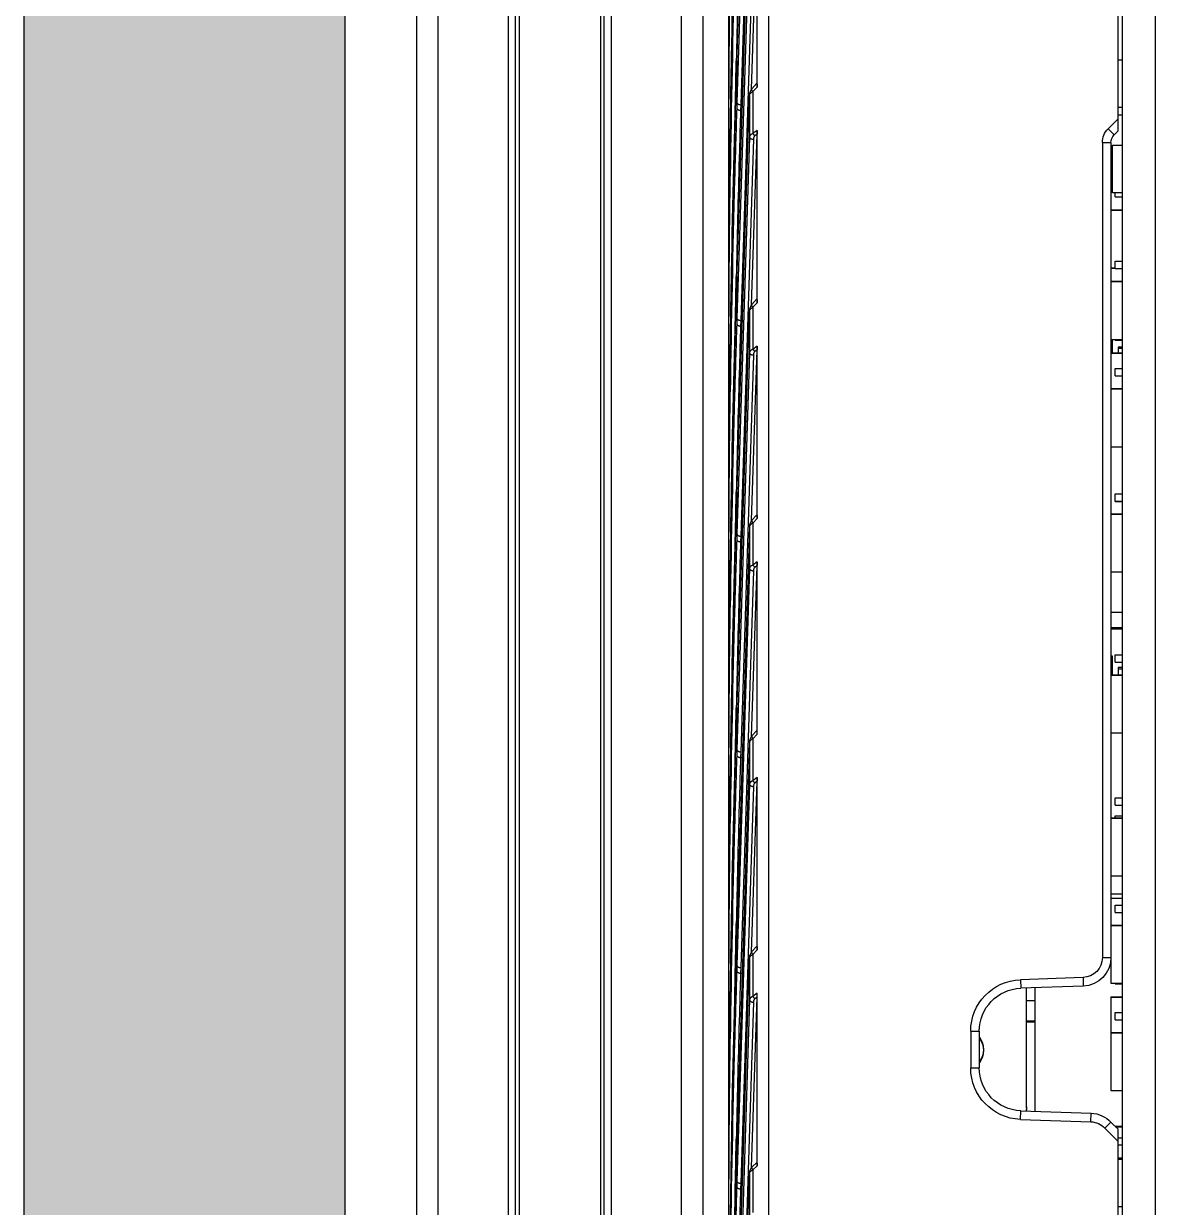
# Model space of a CAD drawing. Header units: millimetres. Extents: x 3299 to 14264, y 1863 to 5555.
# Drawn here: x 13160 to 13239, y 3541.7 to 3624.4 of the extents above; entities that cross this region are included whole.
import ezdxf

# ---------------------------------------------------------------- set-up
doc = ezdxf.new("R2010")
doc.units = ezdxf.units.MM
doc.layers.add('DIM', color=4, linetype='Continuous')

# ---------------------------------------------------------------- blocks, each defined once
blk = doc.blocks.new('tyfjg')
at = {"color": 30, "linetype": 'Continuous', "true_color": 0xf26722}
for p, q in [((6005.128, 3408.494), (7001.628, 3408.494)), ((6005.128, 3406.994), (7001.628, 3406.994)), ((6005.128, 3402.094), (7001.628, 3402.094)), ((6005.128, 3401.594), (7001.628, 3401.594)), ((7001.628, 3401.334), (6005.128, 3401.334)), ((7001.628, 3395.655), (6005.128, 3395.655)), ((6005.128, 3395.394), (7001.628, 3395.394)), ((6005.128, 3394.894), (7001.628, 3394.894)), ((6005.128, 3389.994), (7001.628, 3389.994)), ((6005.128, 3388.494), (7001.628, 3388.494))]:
    blk.add_line(p, q, dxfattribs=at)
blk = doc.blocks.new('5555')
at = {"color": 7, "linetype": 'Continuous'}
for p, q in [((2254.952, 3834.509), (2254.952, 3497.009)), ((2257.252, 3497.009), (2257.252, 3834.509)), ((2284.752, 3501.965), (2284.752, 3829.553)), ((2281.952, 3532.465), (2281.952, 3799.053)), ((2284.178, 3660.759), (2283.307, 3688.097)), ((2284.177, 3660.749), (2283.307, 3688.088)), ((2283.033, 3685.019), (2283.916, 3657.285)), ((2283.307, 3685.179), (2284.19, 3657.445)), ((2284.178, 3645.683), (2283.307, 3673.022)), ((2284.177, 3645.674), (2283.307, 3673.012)), ((2282.777, 3658.524), (2282.777, 3670.571)), ((2283.162, 3658.368), (2282.781, 3670.306)), ((2283.033, 3669.944), (2283.916, 3642.209)), ((2283.307, 3670.104), (2284.19, 3642.369)), ((2284.752, 3655.608), (2284.687, 3667.219)), ((2257.552, 3655.459), (2257.552, 3665.167)), ((2257.552, 3660.425), (2257.252, 3660.425)), ((2284.177, 3660.749), (2284.178, 3660.759)), ((2284.19, 3660.363), (2284.177, 3660.749)), ((2284.19, 3660.363), (2284.178, 3660.759)), ((2284.225, 3660.76), (2284.234, 3660.363)), ((2284.19, 3660.353), (2284.19, 3660.363)), ((2284.19, 3660.353), (2284.19, 3660.363)), ((2284.19, 3660.353), (2284.19, 3657.445)), ((2283.133, 3658.405), (2282.788, 3658.788)), ((2283.066, 3658.204), (2282.777, 3658.524)), ((2283.066, 3658.204), (2283.066, 3655.267)), ((2284.178, 3630.608), (2283.307, 3657.947)), ((2283.307, 3657.937), (2283.307, 3657.947)), ((2284.177, 3630.598), (2283.307, 3657.937)), ((2283.307, 3657.937), (2283.307, 3655.029)), ((2257.552, 3657.123), (2257.252, 3657.123)), ((2283.916, 3657.285), (2283.929, 3656.892)), ((2284.19, 3657.445), (2284.202, 3657.052)), ((2257.552, 3656.59), (2257.252, 3656.59)), ((2257.552, 3656.308), (2258.257, 3655.603)), ((2283.821, 3656.865), (2283.929, 3656.892)), ((2257.552, 3655.459), (2257.832, 3655.179)), ((2258.257, 3655.603), (2257.832, 3655.179)), ((2282.777, 3655.496), (2283.066, 3655.267)), ((2282.777, 3643.449), (2282.777, 3655.496)), ((2284.644, 3655.607), (2284.643, 3655.675)), ((2284.685, 3652.303), (2284.643, 3655.675)), ((2284.685, 3652.303), (2284.644, 3655.607)), ((2284.745, 3655.608), (2284.752, 3652.304)), ((2284.747, 3655.608), (2284.748, 3655.212)), ((2284.752, 3655.212), (2284.752, 3655.608)), ((2258.052, 3654.648), (2258.052, 3595.887)), ((2258.652, 3654.648), (2258.052, 3654.648)), ((2258.652, 3654.648), (2258.652, 3597.69)), ((2282.781, 3655.23), (2282.937, 3655.107)), ((2283.162, 3643.293), (2282.781, 3655.23)), ((2283.033, 3654.869), (2283.916, 3627.134)), ((2283.307, 3655.029), (2284.19, 3627.294)), ((2284.748, 3655.212), (2284.752, 3652.304)), ((2257.952, 3654.456), (2257.252, 3654.456)), ((2257.952, 3651.154), (2257.952, 3654.456)), ((2284.752, 3640.533), (2284.687, 3652.144)), ((2257.952, 3651.154), (2257.252, 3651.154)), ((2257.752, 3650.849), (2257.252, 3650.849)), ((2257.752, 3650.849), (2257.752, 3651.154)), ((2258.052, 3651.201), (2257.952, 3651.201)), ((2258.052, 3651.176), (2257.952, 3651.176)), ((2258.052, 3649.951), (2257.252, 3649.951)), ((2258.052, 3649.926), (2257.252, 3649.926)), ((2257.752, 3646.348), (2257.252, 3646.348)), ((2257.752, 3645.84), (2257.752, 3646.348)), ((2257.752, 3645.84), (2257.252, 3645.84)), ((2258.052, 3645.887), (2257.752, 3645.887)), ((2258.052, 3645.865), (2257.752, 3645.865)), ((2284.177, 3645.674), (2284.178, 3645.683)), ((2284.19, 3645.287), (2284.177, 3645.674)), ((2284.19, 3645.287), (2284.178, 3645.683)), ((2284.225, 3645.684), (2284.234, 3645.288)), ((2258.052, 3644.951), (2257.252, 3644.951)), ((2258.052, 3644.926), (2257.252, 3644.926)), ((2284.19, 3645.278), (2284.19, 3645.287)), ((2284.19, 3645.278), (2284.19, 3645.287)), ((2284.19, 3645.278), (2284.19, 3645.287)), ((2284.19, 3645.278), (2284.19, 3642.369)), ((2283.066, 3643.129), (2282.777, 3643.449)), ((2283.133, 3643.33), (2282.788, 3643.712)), ((2283.066, 3643.129), (2283.066, 3640.192)), ((2284.178, 3615.533), (2283.307, 3642.871)), ((2283.307, 3642.862), (2283.307, 3642.871)), ((2284.177, 3615.523), (2283.307, 3642.862)), ((2283.307, 3642.862), (2283.307, 3639.953)), ((2283.916, 3642.209), (2283.929, 3641.816)), ((2284.19, 3642.369), (2284.202, 3641.976)), ((2283.821, 3641.79), (2283.929, 3641.816)), ((2258.052, 3640.887), (2257.252, 3640.887)), ((2257.752, 3640.84), (2257.252, 3640.84)), ((2257.752, 3640.84), (2257.752, 3640.887)), ((2257.952, 3639.951), (2257.952, 3640.887)), ((2284.644, 3640.531), (2284.643, 3640.6)), ((2284.685, 3637.228), (2284.643, 3640.6)), ((2284.685, 3637.228), (2284.644, 3640.531)), ((2284.745, 3640.533), (2284.752, 3637.228)), ((2284.747, 3640.533), (2284.748, 3640.137)), ((2284.752, 3640.137), (2284.752, 3640.532)), ((2257.252, 3640.348), (2257.552, 3640.348)), ((2257.252, 3640.248), (2257.552, 3640.248)), ((2258.052, 3639.951), (2257.252, 3639.951)), ((2258.052, 3639.926), (2257.252, 3639.926)), ((2257.552, 3640.348), (2257.552, 3639.951)), ((2282.777, 3640.421), (2283.066, 3640.192)), ((2282.777, 3628.374), (2282.777, 3640.421)), ((2282.781, 3640.155), (2282.937, 3640.032)), ((2283.161, 3628.22), (2282.781, 3640.155)), ((2283.033, 3639.793), (2283.916, 3612.059)), ((2283.307, 3639.953), (2284.19, 3612.219)), ((2284.748, 3640.137), (2284.752, 3637.228)), ((2257.752, 3638.848), (2257.252, 3638.848)), ((2257.752, 3638.34), (2257.252, 3638.34)), ((2257.752, 3638.34), (2257.752, 3638.848)), ((2258.052, 3637.451), (2257.252, 3637.451)), ((2258.052, 3637.426), (2257.252, 3637.426)), ((2284.752, 3625.457), (2284.687, 3637.069)), ((2258.052, 3633.387), (2257.252, 3633.387)), ((2284.177, 3630.598), (2284.178, 3630.608)), ((2284.19, 3630.212), (2284.178, 3630.608)), ((2284.225, 3630.609), (2284.234, 3630.213)), ((2257.752, 3630.098), (2257.252, 3630.098)), ((2257.752, 3629.59), (2257.752, 3630.098)), ((2284.19, 3630.212), (2284.177, 3630.598)), ((2284.19, 3630.202), (2284.19, 3630.212)), ((2284.19, 3630.202), (2284.19, 3630.212)), ((2284.19, 3630.202), (2284.19, 3630.212)), ((2284.19, 3630.202), (2284.19, 3627.294)), ((2257.752, 3629.59), (2257.252, 3629.59)), ((2257.752, 3629.564), (2257.252, 3629.564)), ((2257.752, 3629.564), (2257.752, 3629.59)), ((2258.052, 3628.701), (2257.252, 3628.701)), ((2258.052, 3628.676), (2257.252, 3628.676)), ((2282.777, 3628.374), (2283.066, 3628.053)), ((2282.788, 3628.637), (2283.133, 3628.254)), ((2283.066, 3628.053), (2283.066, 3625.116)), ((2283.307, 3627.796), (2284.178, 3600.457)), ((2283.307, 3627.796), (2283.307, 3627.786)), ((2283.307, 3627.786), (2284.177, 3600.448)), ((2283.307, 3627.786), (2283.307, 3624.878)), ((2283.821, 3626.715), (2283.929, 3626.741)), ((2283.916, 3627.134), (2283.929, 3626.741)), ((2284.19, 3627.294), (2284.202, 3626.901)), ((2282.777, 3625.345), (2283.066, 3625.116)), ((2282.777, 3613.298), (2282.777, 3625.345)), ((2282.781, 3625.08), (2282.937, 3624.956)), ((2283.161, 3613.144), (2282.781, 3625.08)), ((2283.307, 3624.878), (2284.19, 3597.143)), ((2284.644, 3625.456), (2284.643, 3625.524)), ((2284.685, 3622.152), (2284.643, 3625.524)), ((2284.685, 3622.152), (2284.644, 3625.456)), ((2284.745, 3625.457), (2284.752, 3622.153)), ((2284.747, 3625.457), (2284.748, 3625.061)), ((2284.748, 3625.061), (2284.752, 3622.153)), ((2284.752, 3625.061), (2284.752, 3625.457)), ((2258.052, 3624.637), (2257.252, 3624.637)), ((2283.033, 3624.718), (2283.916, 3596.983)), ((2258.052, 3621.827), (2257.252, 3621.827)), ((2284.752, 3610.382), (2284.687, 3621.993)), ((2258.052, 3620.747), (2257.252, 3620.747)), ((2257.252, 3620.647), (2258.052, 3620.647)), ((2257.752, 3618.848), (2257.252, 3618.848)), ((2257.752, 3618.34), (2257.252, 3618.34)), ((2257.752, 3618.34), (2257.752, 3618.848)), ((2257.952, 3618.747), (2258.052, 3618.747)), ((2257.952, 3617.451), (2257.952, 3618.747)), ((2257.252, 3617.947), (2257.552, 3617.947)), ((2257.252, 3617.847), (2257.552, 3617.847)), ((2258.052, 3617.451), (2257.252, 3617.451)), ((2258.052, 3617.426), (2257.252, 3617.426)), ((2257.552, 3617.947), (2257.552, 3617.451)), ((2284.177, 3615.523), (2284.178, 3615.533)), ((2284.19, 3615.136), (2284.177, 3615.523)), ((2284.19, 3615.136), (2284.178, 3615.533)), ((2284.19, 3615.127), (2284.19, 3615.136)), ((2284.19, 3615.127), (2284.19, 3615.136)), ((2284.19, 3615.127), (2284.19, 3615.136)), ((2284.19, 3615.127), (2284.19, 3612.219)), ((2284.225, 3615.534), (2284.234, 3615.137)), ((2258.052, 3613.387), (2257.252, 3613.387)), ((2282.777, 3613.298), (2283.066, 3612.978)), ((2282.788, 3613.561), (2283.133, 3613.179)), ((2283.066, 3612.978), (2283.066, 3610.041)), ((2283.307, 3612.72), (2284.178, 3585.382)), ((2283.307, 3612.72), (2283.307, 3612.711)), ((2283.307, 3612.711), (2284.177, 3585.372)), ((2283.307, 3612.711), (2283.307, 3609.803)), ((2283.821, 3611.639), (2283.929, 3611.665)), ((2283.916, 3612.059), (2283.929, 3611.665)), ((2284.19, 3612.219), (2284.202, 3611.825)), ((2282.777, 3610.27), (2283.066, 3610.041)), ((2282.777, 3598.223), (2282.777, 3610.27)), ((2282.781, 3610.004), (2282.937, 3609.881)), ((2283.162, 3598.066), (2282.781, 3610.004)), ((2284.644, 3610.38), (2284.643, 3610.449)), ((2284.685, 3607.077), (2284.643, 3610.449)), ((2284.685, 3607.077), (2284.644, 3610.38)), ((2284.745, 3610.382), (2284.752, 3607.078)), ((2284.747, 3610.382), (2284.748, 3609.986)), ((2284.748, 3609.986), (2284.752, 3607.078)), ((2284.752, 3609.986), (2284.752, 3610.382)), ((2283.033, 3609.643), (2283.916, 3581.908)), ((2283.307, 3609.803), (2284.19, 3582.068)), ((2257.752, 3608.848), (2257.252, 3608.848)), ((2257.752, 3608.34), (2257.252, 3608.34)), ((2257.752, 3608.34), (2257.752, 3608.848)), ((2257.752, 3607.598), (2257.252, 3607.598)), ((2258.052, 3607.451), (2257.252, 3607.451)), ((2257.752, 3607.451), (2257.752, 3607.598)), ((2258.052, 3607.426), (2257.252, 3607.426)), ((2284.752, 3595.306), (2284.687, 3606.918)), ((2258.052, 3603.387), (2257.252, 3603.387)), ((2258.052, 3602.137), (2257.252, 3602.137)), ((2258.052, 3601.827), (2257.252, 3601.827)), ((2257.752, 3601.348), (2257.252, 3601.348)), ((2257.752, 3600.84), (2257.252, 3600.84)), ((2257.752, 3600.84), (2257.752, 3601.348)), ((2284.178, 3600.457), (2284.177, 3600.448)), ((2284.177, 3600.448), (2284.19, 3600.061)), ((2284.19, 3600.061), (2284.178, 3600.457)), ((2284.19, 3600.061), (2284.19, 3600.052)), ((2284.19, 3600.061), (2284.19, 3600.052)), ((2284.19, 3600.061), (2284.19, 3600.052)), ((2284.19, 3600.052), (2284.19, 3597.143)), ((2284.225, 3600.458), (2284.234, 3600.062)), ((2258.052, 3599.951), (2257.252, 3599.951)), ((2258.052, 3599.926), (2257.252, 3599.926)), ((2283.133, 3598.104), (2282.788, 3598.486)), ((2258.652, 3597.69), (2258.052, 3597.69)), ((2283.066, 3597.903), (2282.777, 3598.223)), ((2283.066, 3597.903), (2283.066, 3594.966)), ((2284.178, 3570.306), (2283.307, 3597.645)), ((2283.307, 3597.635), (2283.307, 3597.645)), ((2284.177, 3570.297), (2283.307, 3597.635)), ((2283.307, 3597.635), (2283.307, 3594.727)), ((2283.916, 3596.983), (2283.929, 3596.59)), ((2284.19, 3597.143), (2284.202, 3596.75)), ((2258.052, 3595.887), (2257.252, 3595.887)), ((2257.752, 3595.84), (2257.752, 3595.887)), ((2260.003, 3596.291), (2259.982, 3595.692)), ((2260.003, 3596.291), (2264.378, 3596.138)), ((2264.378, 3596.138), (2264.357, 3595.539)), ((2283.821, 3596.564), (2283.929, 3596.59)), ((2257.752, 3595.84), (2257.252, 3595.84)), ((2259.982, 3595.692), (2264.357, 3595.539)), ((2263.352, 3586.944), (2263.352, 3595.574)), ((2263.952, 3587.191), (2263.952, 3595.553)), ((2282.777, 3595.194), (2283.066, 3594.966)), ((2282.777, 3583.12), (2282.777, 3595.194)), ((2284.644, 3595.305), (2284.643, 3595.374)), ((2284.685, 3592.001), (2284.643, 3595.374)), ((2284.685, 3592.001), (2284.644, 3595.305)), ((2284.745, 3595.306), (2284.752, 3592.002)), ((2284.747, 3595.306), (2284.748, 3594.911)), ((2284.752, 3594.911), (2284.752, 3595.306)), ((2258.052, 3594.951), (2257.252, 3594.951)), ((2258.052, 3594.926), (2257.252, 3594.926)), ((2258.052, 3594.951), (2258.052, 3588.387)), ((2263.952, 3594.691), (2263.352, 3594.691)), ((2282.781, 3594.929), (2282.937, 3594.806)), ((2283.161, 3583.016), (2282.781, 3594.929)), ((2283.033, 3594.567), (2283.916, 3566.832)), ((2283.307, 3594.727), (2284.19, 3566.992)), ((2284.748, 3594.911), (2284.752, 3592.002)), ((2257.752, 3593.848), (2257.252, 3593.848)), ((2257.752, 3593.34), (2257.752, 3593.848)), ((2257.752, 3593.34), (2257.252, 3593.34)), ((2263.952, 3593.259), (2263.352, 3593.259)), ((2263.952, 3593.191), (2263.352, 3593.191)), ((2258.052, 3592.451), (2257.252, 3592.451)), ((2258.052, 3592.426), (2257.252, 3592.426)), ((2267.852, 3592.541), (2267.252, 3592.541)), ((2267.252, 3592.541), (2267.252, 3589.977)), ((2267.852, 3592.541), (2267.852, 3589.977)), ((2284.752, 3580.231), (2284.687, 3591.843)), ((2267.852, 3589.977), (2267.252, 3589.977)), ((2258.052, 3588.387), (2257.252, 3588.387)), ((2264.357, 3586.979), (2259.434, 3586.807)), ((2259.455, 3586.208), (2259.434, 3586.807)), ((2264.378, 3586.38), (2264.357, 3586.979)), ((2257.552, 3585.684), (2258.052, 3586.184)), ((2258.052, 3586.184), (2258.483, 3585.766)), ((2264.378, 3586.38), (2259.455, 3586.208)), ((2257.752, 3585.902), (2257.252, 3585.902)), ((2257.759, 3585.891), (2257.252, 3585.891)), ((2257.733, 3585.865), (2257.252, 3585.865)), ((2257.552, 3584.835), (2258.483, 3585.766)), ((2257.552, 3577.084), (2257.552, 3585.684)), ((2257.752, 3585.891), (2257.752, 3585.902)), ((2284.178, 3585.382), (2284.177, 3585.372)), ((2284.177, 3585.372), (2284.19, 3584.986)), ((2284.19, 3584.986), (2284.178, 3585.382)), ((2284.225, 3585.383), (2284.234, 3584.987)), ((2257.552, 3585.098), (2257.252, 3585.098)), ((2257.552, 3584.59), (2257.252, 3584.59)), ((2284.19, 3584.986), (2284.19, 3584.976)), ((2284.19, 3584.986), (2284.19, 3584.976)), ((2284.19, 3584.986), (2284.19, 3584.976)), ((2284.19, 3584.976), (2284.194, 3584.839)), ((2284.19, 3584.976), (2284.194, 3584.839)), ((2284.19, 3584.976), (2284.19, 3582.068)), ((2257.552, 3583.701), (2257.252, 3583.701)), ((2257.552, 3583.676), (2257.252, 3583.676)), ((2257.552, 3583.59), (2257.252, 3583.59)), ((2283.066, 3582.846), (2282.777, 3583.12)), ((2283.117, 3583.063), (2282.789, 3583.375)), ((2283.066, 3582.846), (2283.066, 3579.868)), ((2284.19, 3554.867), (2283.307, 3582.602)), ((2283.307, 3582.593), (2283.307, 3582.602)), ((2284.19, 3554.858), (2283.307, 3582.593)), ((2283.307, 3582.593), (2283.307, 3579.615)), ((2283.916, 3581.908), (2283.929, 3581.515)), ((2284.19, 3582.068), (2284.202, 3581.675)), ((2283.821, 3581.489), (2283.929, 3581.515)), ((2257.552, 3580.288), (2257.252, 3580.288))]:
    blk.add_line(p, q, dxfattribs=at)
for points in [[(2284.687, 3652.144), (2284.499, 3663.833), (2284.19, 3675.438)], [(2284.687, 3637.069), (2284.499, 3648.757), (2284.19, 3660.363)], [(2283.307, 3657.947), (2283.304, 3657.987), (2283.285, 3658.11), (2283.248, 3658.221), (2283.196, 3658.322), (2283.133, 3658.405)], [(2284.687, 3621.993), (2284.499, 3633.682), (2284.19, 3645.287)], [(2283.307, 3642.871), (2283.304, 3642.912), (2283.285, 3643.034), (2283.248, 3643.146), (2283.196, 3643.247), (2283.133, 3643.33)], [(2284.687, 3606.918), (2284.499, 3618.607), (2284.19, 3630.212)], [(2283.307, 3627.796), (2283.305, 3627.826), (2283.291, 3627.932), (2283.263, 3628.031), (2283.225, 3628.121), (2283.174, 3628.204), (2283.133, 3628.255)], [(2284.687, 3591.843), (2284.499, 3603.531), (2284.19, 3615.136)], [(2283.307, 3612.72), (2283.305, 3612.75), (2283.291, 3612.857), (2283.263, 3612.955), (2283.225, 3613.046), (2283.174, 3613.128), (2283.133, 3613.179)], [(2284.687, 3576.774), (2284.499, 3588.463), (2284.19, 3600.061)], [(2283.307, 3597.645), (2283.304, 3597.686), (2283.285, 3597.808), (2283.248, 3597.92), (2283.196, 3598.02), (2283.133, 3598.104)], [(2284.682, 3562.136), (2284.494, 3573.606), (2284.19, 3584.986)], [(2283.307, 3582.602), (2283.305, 3582.629), (2283.29, 3582.738), (2283.262, 3582.838), (2283.22, 3582.929), (2283.165, 3583.011), (2283.117, 3583.063)]]:
    blk.add_lwpolyline(points, dxfattribs=at)
for centre, radius, start, end in [((1176.426, 3652.306), 1108.326, 0.550317, 0.77916), ((1176.199, 3652.304), 1108.553, 0.170759, 0.550314), ((1176.14, 3655.212), 1108.612, 0.020446, 0.399988), ((1175.893, 3637.078), 1108.585, 0.932209, 1.203557), ((2257.302, 3654.648), 1.35, 0, 45), ((2257.302, 3654.648), 0.75, 0, 45), ((1176.426, 3637.231), 1108.326, 0.550317, 0.77916), ((1176.3, 3640.138), 1108.452, 0.399989, 0.628818), ((1176.199, 3637.229), 1108.553, 0.170759, 0.550314), ((1176.14, 3640.137), 1108.612, 0.020446, 0.399988), ((1175.893, 3622.003), 1108.585, 0.932209, 1.203557), ((1176.426, 3622.155), 1108.326, 0.550317, 0.77916), ((1176.3, 3625.063), 1108.452, 0.399989, 0.628818), ((1176.199, 3622.153), 1108.553, 0.170759, 0.550314), ((1176.14, 3625.061), 1108.612, 0.020446, 0.399988), ((1175.893, 3606.927), 1108.585, 0.932209, 1.203557), ((2283.106, 3627.77), 0.201, 4.54675, 7.1541), ((1176.426, 3607.08), 1108.326, 0.550317, 0.77916), ((1176.3, 3609.987), 1108.452, 0.399989, 0.628818), ((1176.199, 3607.078), 1108.553, 0.170759, 0.550314), ((1176.14, 3609.986), 1108.612, 0.020446, 0.399988), ((1175.893, 3591.852), 1108.585, 0.932209, 1.203557), ((2283.106, 3612.695), 0.201, 4.54675, 7.1541), ((1176.426, 3592.005), 1108.326, 0.550317, 0.77916), ((1176.3, 3594.912), 1108.452, 0.399989, 0.628818), ((1176.199, 3592.003), 1108.553, 0.170759, 0.550314), ((1176.14, 3594.911), 1108.612, 0.020446, 0.399988), ((1175.893, 3576.777), 1108.585, 0.93229, 1.203557), ((2260.052, 3597.69), 2, 180, 268), ((2260.052, 3597.69), 1.4, 180, 268), ((2264.252, 3592.541), 3.6, 0, 88), ((2264.252, 3592.541), 3, 0, 88), ((2268.352, 3591.259), 1.4, 142.11917, 217.8155), ((2268.352, 3591.191), 1.4, 142.11917, 217.8155), ((1176.426, 3576.929), 1108.326, 0.550317, 0.77916), ((1176.3, 3579.836), 1108.452, 0.399989, 0.628818), ((2264.252, 3589.977), 3, 272, 0), ((2264.252, 3589.977), 3.6, 272, 0), ((2259.504, 3584.808), 2, 92, 136.54741), ((2265.952, 3587.259), 2, 180, 188.54619), ((2265.952, 3587.191), 2, 180, 186.58943), ((1176.199, 3576.927), 1108.553, 0.170759, 0.550314), ((1176.14, 3579.835), 1108.612, 0.020446, 0.399988), ((2259.504, 3584.808), 1.4, 92, 136.84953), ((1175.895, 3561.701), 1108.583, 0.934825, 1.203557)]:
    blk.add_arc(centre, radius, start, end, dxfattribs=at)
for centre, major_axis, ratio, start_param, end_param in [((2282.795, 3658.332), (-0.008, 0.456), 0.03597, -0.04118, 1.135116), ((2282.795, 3655.359), (-0.006, 0.387), 0.043625, 1.207842, 1.907655), ((2282.795, 3643.257), (-0.008, 0.456), 0.03597, -0.04118, 1.135116), ((2282.795, 3640.283), (-0.006, 0.387), 0.043625, 1.207842, 1.907655), ((2282.795, 3628.181), (-0.008, 0.456), 0.03597, -0.04118, 1.135116), ((2282.795, 3625.208), (-0.006, 0.387), 0.043625, 1.207842, 1.907655), ((2282.795, 3610.133), (-0.006, 0.387), 0.043625, 1.207842, 1.907655), ((2282.795, 3598.031), (-0.008, 0.456), 0.03597, -0.04118, 1.135116), ((2282.795, 3582.955), (-0.007, 0.42), 0.039567, -0.038869, 1.167196)]:
    blk.add_ellipse(centre, major_axis=major_axis, ratio=ratio, start_param=start_param, end_param=end_param, dxfattribs=at)
for points, knots in [([(2284.643, 3655.675), (2284.62, 3657.321), (2284.513, 3663.907), (2284.347, 3670.491), (2284.19, 3675.428)], [0, 0, 0, 0, 0.249991, 1, 1, 1, 1]), ([(2283.929, 3671.967), (2283.958, 3671.033), (2284.071, 3667.298), (2284.165, 3663.562), (2284.225, 3660.76)], [0, 0, 0, 0, 0.250008, 1, 1, 1, 1]), ([(2284.202, 3672.127), (2284.254, 3670.475), (2284.448, 3663.868), (2284.582, 3657.259), (2284.65, 3652.302)], [0, 0, 0, 0, 0.250013, 1, 1, 1, 1]), ([(2284.643, 3640.6), (2284.62, 3642.246), (2284.513, 3648.831), (2284.347, 3655.416), (2284.19, 3660.353)], [0, 0, 0, 0, 0.249991, 1, 1, 1, 1]), ([(2283.066, 3658.204), (2283.074, 3658.215), (2283.09, 3658.235), (2283.11, 3658.266), (2283.126, 3658.296), (2283.138, 3658.324), (2283.145, 3658.349), (2283.147, 3658.371), (2283.144, 3658.388), (2283.139, 3658.399), (2283.135, 3658.403), (2283.133, 3658.405)], [0, 0, 0, 0, 0.177781, 0.343274, 0.493701, 0.627259, 0.742963, 0.841273, 0.924881, 0.96303, 1, 1, 1, 1]), ([(2283.234, 3658.088), (2283.224, 3658.1), (2283.201, 3658.122), (2283.161, 3658.152), (2283.116, 3658.18), (2283.083, 3658.196), (2283.066, 3658.204)], [0, 0, 0, 0, 0.224787, 0.466098, 0.724542, 1, 1, 1, 1]), ([(2283.295, 3657.99), (2283.289, 3658.007), (2283.272, 3658.043), (2283.248, 3658.073), (2283.234, 3658.088)], [0, 0, 0, 0, 0.477411, 1, 1, 1, 1]), ([(2283.307, 3657.937), (2283.306, 3657.941), (2283.304, 3657.959), (2283.3, 3657.977), (2283.295, 3657.99)], [0, 0, 0, 0, 0.245957, 1, 1, 1, 1]), ([(2284.19, 3657.445), (2284.189, 3657.435), (2284.184, 3657.414), (2284.166, 3657.386), (2284.14, 3657.36), (2284.106, 3657.337), (2284.066, 3657.317), (2284.019, 3657.301), (2283.969, 3657.29), (2283.934, 3657.286), (2283.916, 3657.285)], [0, 0, 0, 0, 0.087721, 0.183554, 0.291171, 0.41195, 0.545418, 0.68978, 0.84241, 1, 1, 1, 1]), ([(2284.202, 3657.052), (2284.202, 3657.042), (2284.196, 3657.021), (2284.179, 3656.993), (2284.153, 3656.967), (2284.119, 3656.943), (2284.078, 3656.924), (2284.032, 3656.908), (2283.982, 3656.897), (2283.947, 3656.893), (2283.929, 3656.892)], [0, 0, 0, 0, 0.087716, 0.183532, 0.29113, 0.411898, 0.545364, 0.689735, 0.842384, 1, 1, 1, 1]), ([(2283.929, 3656.892), (2283.958, 3655.958), (2284.071, 3652.222), (2284.165, 3648.487), (2284.225, 3645.684)], [0, 0, 0, 0, 0.250008, 1, 1, 1, 1]), ([(2284.202, 3657.052), (2284.254, 3655.4), (2284.448, 3648.793), (2284.582, 3642.184), (2284.65, 3637.227)], [0, 0, 0, 0, 0.250013, 1, 1, 1, 1]), ([(2283.066, 3655.267), (2283.057, 3655.252), (2283.039, 3655.223), (2283.008, 3655.182), (2282.974, 3655.143), (2282.949, 3655.118), (2282.937, 3655.107)], [0, 0, 0, 0, 0.248018, 0.501621, 0.754402, 1, 1, 1, 1]), ([(2282.937, 3655.107), (2282.955, 3655.093), (2282.977, 3655.067), (2282.998, 3655.027), (2283.015, 3654.987), (2283.028, 3654.934), (2283.032, 3654.89), (2283.033, 3654.869)], [0, 0, 0, 0, 0.256695, 0.382089, 0.506385, 0.753251, 1, 1, 1, 1]), ([(2283.307, 3655.029), (2283.306, 3655.019), (2283.3, 3654.998), (2283.283, 3654.97), (2283.257, 3654.944), (2283.223, 3654.921), (2283.182, 3654.901), (2283.136, 3654.885), (2283.086, 3654.874), (2283.051, 3654.87), (2283.033, 3654.869)], [0, 0, 0, 0, 0.087721, 0.183554, 0.291171, 0.41195, 0.545418, 0.68978, 0.84241, 1, 1, 1, 1]), ([(2283.066, 3655.267), (2283.084, 3655.261), (2283.119, 3655.249), (2283.166, 3655.225), (2283.207, 3655.197), (2283.241, 3655.167), (2283.268, 3655.135), (2283.288, 3655.101), (2283.301, 3655.065), (2283.306, 3655.041), (2283.307, 3655.029)], [0, 0, 0, 0, 0.158904, 0.306341, 0.442472, 0.568149, 0.684741, 0.794091, 0.898356, 1, 1, 1, 1]), ([(2284.752, 3652.304), (2284.752, 3652.295), (2284.749, 3652.276), (2284.736, 3652.249), (2284.715, 3652.224), (2284.697, 3652.21), (2284.687, 3652.203)], [0, 0, 0, 0, 0.219451, 0.453173, 0.711497, 1, 1, 1, 1]), ([(2284.752, 3651.908), (2284.752, 3651.899), (2284.749, 3651.881), (2284.736, 3651.855), (2284.716, 3651.83), (2284.699, 3651.816), (2284.689, 3651.81)], [0, 0, 0, 0, 0.220352, 0.454493, 0.7125, 1, 1, 1, 1]), ([(2284.643, 3625.524), (2284.62, 3627.171), (2284.513, 3633.756), (2284.347, 3640.34), (2284.19, 3645.278)], [0, 0, 0, 0, 0.249991, 1, 1, 1, 1]), ([(2283.066, 3643.129), (2283.074, 3643.139), (2283.09, 3643.16), (2283.11, 3643.191), (2283.126, 3643.22), (2283.138, 3643.248), (2283.145, 3643.273), (2283.147, 3643.296), (2283.144, 3643.312), (2283.139, 3643.323), (2283.135, 3643.328), (2283.133, 3643.33)], [0, 0, 0, 0, 0.177781, 0.343274, 0.493701, 0.627259, 0.742963, 0.841273, 0.924881, 0.96303, 1, 1, 1, 1]), ([(2283.234, 3643.013), (2283.224, 3643.024), (2283.201, 3643.047), (2283.161, 3643.077), (2283.116, 3643.105), (2283.083, 3643.121), (2283.066, 3643.129)], [0, 0, 0, 0, 0.224787, 0.466098, 0.724542, 1, 1, 1, 1]), ([(2283.295, 3642.915), (2283.289, 3642.932), (2283.272, 3642.967), (2283.248, 3642.998), (2283.234, 3643.013)], [0, 0, 0, 0, 0.477411, 1, 1, 1, 1]), ([(2283.307, 3642.862), (2283.306, 3642.866), (2283.304, 3642.884), (2283.3, 3642.902), (2283.295, 3642.915)], [0, 0, 0, 0, 0.245957, 1, 1, 1, 1]), ([(2284.19, 3642.369), (2284.189, 3642.359), (2284.184, 3642.339), (2284.166, 3642.311), (2284.14, 3642.284), (2284.106, 3642.261), (2284.066, 3642.241), (2284.019, 3642.226), (2283.969, 3642.215), (2283.934, 3642.211), (2283.916, 3642.209)], [0, 0, 0, 0, 0.087721, 0.183554, 0.291171, 0.41195, 0.545418, 0.68978, 0.84241, 1, 1, 1, 1]), ([(2284.202, 3641.976), (2284.202, 3641.966), (2284.196, 3641.946), (2284.179, 3641.917), (2284.153, 3641.891), (2284.119, 3641.868), (2284.078, 3641.848), (2284.032, 3641.833), (2283.982, 3641.821), (2283.947, 3641.817), (2283.929, 3641.816)], [0, 0, 0, 0, 0.087716, 0.183532, 0.29113, 0.411898, 0.545364, 0.689735, 0.842384, 1, 1, 1, 1]), ([(2283.929, 3641.816), (2283.958, 3640.882), (2284.071, 3637.147), (2284.165, 3633.411), (2284.225, 3630.609)], [0, 0, 0, 0, 0.250008, 1, 1, 1, 1]), ([(2284.202, 3641.976), (2284.254, 3640.324), (2284.448, 3633.717), (2284.582, 3627.109), (2284.65, 3622.152)], [0, 0, 0, 0, 0.250013, 1, 1, 1, 1]), ([(2283.066, 3640.192), (2283.057, 3640.177), (2283.039, 3640.148), (2283.008, 3640.106), (2282.974, 3640.067), (2282.949, 3640.043), (2282.937, 3640.032)], [0, 0, 0, 0, 0.248018, 0.501621, 0.754402, 1, 1, 1, 1]), ([(2282.937, 3640.032), (2282.955, 3640.018), (2282.977, 3639.991), (2282.998, 3639.952), (2283.015, 3639.912), (2283.028, 3639.858), (2283.032, 3639.815), (2283.033, 3639.793)], [0, 0, 0, 0, 0.256695, 0.382089, 0.506385, 0.753251, 1, 1, 1, 1]), ([(2283.307, 3639.953), (2283.306, 3639.943), (2283.3, 3639.923), (2283.283, 3639.894), (2283.257, 3639.868), (2283.223, 3639.845), (2283.182, 3639.825), (2283.136, 3639.81), (2283.086, 3639.799), (2283.051, 3639.795), (2283.033, 3639.793)], [0, 0, 0, 0, 0.087721, 0.183554, 0.291171, 0.41195, 0.545418, 0.68978, 0.84241, 1, 1, 1, 1]), ([(2283.066, 3640.192), (2283.084, 3640.186), (2283.119, 3640.173), (2283.166, 3640.149), (2283.207, 3640.122), (2283.241, 3640.092), (2283.268, 3640.06), (2283.288, 3640.025), (2283.301, 3639.99), (2283.306, 3639.965), (2283.307, 3639.953)], [0, 0, 0, 0, 0.158904, 0.306341, 0.442472, 0.568149, 0.684741, 0.794091, 0.898356, 1, 1, 1, 1]), ([(2284.752, 3637.228), (2284.752, 3637.219), (2284.749, 3637.2), (2284.736, 3637.174), (2284.715, 3637.149), (2284.697, 3637.135), (2284.687, 3637.128)], [0, 0, 0, 0, 0.219451, 0.453173, 0.711497, 1, 1, 1, 1]), ([(2284.752, 3636.833), (2284.752, 3636.824), (2284.749, 3636.805), (2284.736, 3636.779), (2284.716, 3636.755), (2284.699, 3636.741), (2284.689, 3636.734)], [0, 0, 0, 0, 0.220352, 0.454493, 0.7125, 1, 1, 1, 1]), ([(2284.643, 3610.449), (2284.62, 3612.095), (2284.513, 3618.681), (2284.347, 3625.265), (2284.19, 3630.202)], [0, 0, 0, 0, 0.249991, 1, 1, 1, 1]), ([(2283.133, 3628.254), (2283.135, 3628.252), (2283.139, 3628.248), (2283.144, 3628.237), (2283.147, 3628.22), (2283.145, 3628.198), (2283.138, 3628.173), (2283.126, 3628.145), (2283.11, 3628.115), (2283.09, 3628.084), (2283.074, 3628.064), (2283.066, 3628.053)], [0, 0, 0, 0, 0.03697, 0.075119, 0.158727, 0.257037, 0.372741, 0.506299, 0.656725, 0.822218, 1, 1, 1, 1]), ([(2283.066, 3628.053), (2283.083, 3628.046), (2283.115, 3628.03), (2283.159, 3628.003), (2283.198, 3627.974), (2283.22, 3627.952), (2283.231, 3627.941)], [0, 0, 0, 0, 0.274629, 0.53282, 0.774432, 1, 1, 1, 1]), ([(2283.231, 3627.941), (2283.241, 3627.93), (2283.26, 3627.908), (2283.283, 3627.871), (2283.298, 3627.834), (2283.304, 3627.808), (2283.306, 3627.795)], [0, 0, 0, 0, 0.274286, 0.529951, 0.770403, 1, 1, 1, 1]), ([(2284.19, 3627.294), (2284.189, 3627.284), (2284.184, 3627.264), (2284.166, 3627.235), (2284.14, 3627.209), (2284.106, 3627.186), (2284.066, 3627.166), (2284.019, 3627.15), (2283.969, 3627.139), (2283.934, 3627.135), (2283.916, 3627.134)], [0, 0, 0, 0, 0.087721, 0.183554, 0.291171, 0.41195, 0.545418, 0.68978, 0.84241, 1, 1, 1, 1]), ([(2284.202, 3626.901), (2284.202, 3626.891), (2284.196, 3626.87), (2284.179, 3626.842), (2284.153, 3626.816), (2284.119, 3626.793), (2284.078, 3626.773), (2284.032, 3626.757), (2283.982, 3626.746), (2283.947, 3626.742), (2283.929, 3626.741)], [0, 0, 0, 0, 0.087716, 0.183532, 0.29113, 0.411898, 0.545364, 0.689735, 0.842384, 1, 1, 1, 1]), ([(2283.929, 3626.741), (2283.958, 3625.807), (2284.071, 3622.072), (2284.165, 3618.336), (2284.225, 3615.534)], [0, 0, 0, 0, 0.250008, 1, 1, 1, 1]), ([(2284.202, 3626.901), (2284.254, 3625.249), (2284.448, 3618.642), (2284.582, 3612.033), (2284.65, 3607.076)], [0, 0, 0, 0, 0.250013, 1, 1, 1, 1]), ([(2283.066, 3625.116), (2283.057, 3625.102), (2283.039, 3625.072), (2283.008, 3625.031), (2282.974, 3624.992), (2282.949, 3624.968), (2282.937, 3624.956)], [0, 0, 0, 0, 0.248018, 0.501621, 0.754402, 1, 1, 1, 1]), ([(2282.937, 3624.956), (2282.955, 3624.942), (2282.977, 3624.916), (2282.998, 3624.877), (2283.015, 3624.836), (2283.028, 3624.783), (2283.032, 3624.74), (2283.033, 3624.718)], [0, 0, 0, 0, 0.256695, 0.382089, 0.506385, 0.753251, 1, 1, 1, 1]), ([(2283.307, 3624.878), (2283.306, 3624.868), (2283.3, 3624.847), (2283.283, 3624.819), (2283.257, 3624.793), (2283.223, 3624.77), (2283.182, 3624.75), (2283.136, 3624.734), (2283.086, 3624.723), (2283.051, 3624.719), (2283.033, 3624.718)], [0, 0, 0, 0, 0.087721, 0.183554, 0.291171, 0.41195, 0.545418, 0.68978, 0.84241, 1, 1, 1, 1]), ([(2283.066, 3625.116), (2283.084, 3625.111), (2283.119, 3625.098), (2283.166, 3625.074), (2283.207, 3625.047), (2283.241, 3625.017), (2283.268, 3624.984), (2283.288, 3624.95), (2283.301, 3624.914), (2283.306, 3624.89), (2283.307, 3624.878)], [0, 0, 0, 0, 0.158904, 0.306341, 0.442472, 0.568149, 0.684741, 0.794091, 0.898356, 1, 1, 1, 1]), ([(2284.752, 3622.153), (2284.752, 3622.144), (2284.749, 3622.125), (2284.736, 3622.098), (2284.715, 3622.073), (2284.697, 3622.059), (2284.687, 3622.053)], [0, 0, 0, 0, 0.219451, 0.453173, 0.711497, 1, 1, 1, 1]), ([(2284.752, 3621.757), (2284.752, 3621.748), (2284.749, 3621.73), (2284.736, 3621.704), (2284.716, 3621.679), (2284.699, 3621.665), (2284.689, 3621.659)], [0, 0, 0, 0, 0.220352, 0.454493, 0.7125, 1, 1, 1, 1]), ([(2284.643, 3595.374), (2284.62, 3597.02), (2284.513, 3603.605), (2284.347, 3610.19), (2284.19, 3615.127)], [0, 0, 0, 0, 0.249991, 1, 1, 1, 1]), ([(2283.133, 3613.179), (2283.135, 3613.177), (2283.139, 3613.172), (2283.144, 3613.162), (2283.147, 3613.145), (2283.145, 3613.123), (2283.138, 3613.097), (2283.126, 3613.07), (2283.11, 3613.04), (2283.09, 3613.009), (2283.074, 3612.988), (2283.066, 3612.978)], [0, 0, 0, 0, 0.03697, 0.075119, 0.158727, 0.257037, 0.372741, 0.506299, 0.656725, 0.822218, 1, 1, 1, 1]), ([(2283.066, 3612.978), (2283.083, 3612.971), (2283.115, 3612.955), (2283.159, 3612.928), (2283.198, 3612.898), (2283.22, 3612.877), (2283.231, 3612.866)], [0, 0, 0, 0, 0.274629, 0.53282, 0.774432, 1, 1, 1, 1]), ([(2283.231, 3612.866), (2283.241, 3612.855), (2283.26, 3612.832), (2283.283, 3612.796), (2283.298, 3612.758), (2283.304, 3612.733), (2283.306, 3612.72)], [0, 0, 0, 0, 0.274286, 0.529951, 0.770403, 1, 1, 1, 1]), ([(2284.19, 3612.219), (2284.189, 3612.209), (2284.184, 3612.188), (2284.166, 3612.16), (2284.14, 3612.134), (2284.106, 3612.11), (2284.066, 3612.091), (2284.019, 3612.075), (2283.969, 3612.064), (2283.934, 3612.06), (2283.916, 3612.059)], [0, 0, 0, 0, 0.087721, 0.183554, 0.291171, 0.41195, 0.545418, 0.68978, 0.84241, 1, 1, 1, 1]), ([(2284.202, 3611.825), (2284.202, 3611.815), (2284.196, 3611.795), (2284.179, 3611.767), (2284.153, 3611.74), (2284.119, 3611.717), (2284.078, 3611.697), (2284.032, 3611.682), (2283.982, 3611.671), (2283.947, 3611.667), (2283.929, 3611.665)], [0, 0, 0, 0, 0.087716, 0.183532, 0.29113, 0.411898, 0.545364, 0.689735, 0.842384, 1, 1, 1, 1]), ([(2283.929, 3611.665), (2283.958, 3610.732), (2284.071, 3606.996), (2284.165, 3603.26), (2284.225, 3600.458)], [0, 0, 0, 0, 0.250008, 1, 1, 1, 1]), ([(2284.202, 3611.825), (2284.254, 3610.174), (2284.448, 3603.567), (2284.582, 3596.958), (2284.65, 3592.001)], [0, 0, 0, 0, 0.250013, 1, 1, 1, 1]), ([(2283.066, 3610.041), (2283.057, 3610.026), (2283.039, 3609.997), (2283.008, 3609.955), (2282.974, 3609.916), (2282.949, 3609.892), (2282.937, 3609.881)], [0, 0, 0, 0, 0.248018, 0.501621, 0.754402, 1, 1, 1, 1]), ([(2283.066, 3610.041), (2283.084, 3610.035), (2283.119, 3610.022), (2283.166, 3609.999), (2283.207, 3609.971), (2283.241, 3609.941), (2283.268, 3609.909), (2283.288, 3609.875), (2283.301, 3609.839), (2283.306, 3609.815), (2283.307, 3609.803)], [0, 0, 0, 0, 0.158904, 0.306341, 0.442472, 0.568149, 0.684741, 0.794091, 0.898356, 1, 1, 1, 1]), ([(2282.937, 3609.881), (2282.955, 3609.867), (2282.977, 3609.841), (2282.998, 3609.801), (2283.015, 3609.761), (2283.028, 3609.708), (2283.032, 3609.664), (2283.033, 3609.643)], [0, 0, 0, 0, 0.256695, 0.382089, 0.506385, 0.753251, 1, 1, 1, 1]), ([(2283.307, 3609.803), (2283.306, 3609.793), (2283.3, 3609.772), (2283.283, 3609.744), (2283.257, 3609.718), (2283.223, 3609.694), (2283.182, 3609.675), (2283.136, 3609.659), (2283.086, 3609.648), (2283.051, 3609.644), (2283.033, 3609.643)], [0, 0, 0, 0, 0.087721, 0.183554, 0.291171, 0.41195, 0.545418, 0.68978, 0.84241, 1, 1, 1, 1]), ([(2284.752, 3607.078), (2284.752, 3607.068), (2284.749, 3607.05), (2284.736, 3607.023), (2284.715, 3606.998), (2284.697, 3606.984), (2284.687, 3606.977)], [0, 0, 0, 0, 0.219451, 0.453173, 0.711497, 1, 1, 1, 1]), ([(2284.752, 3606.682), (2284.752, 3606.673), (2284.749, 3606.655), (2284.736, 3606.628), (2284.716, 3606.604), (2284.699, 3606.59), (2284.689, 3606.583)], [0, 0, 0, 0, 0.220352, 0.454493, 0.7125, 1, 1, 1, 1]), ([(2284.19, 3600.052), (2284.243, 3598.4), (2284.438, 3591.794), (2284.575, 3585.186), (2284.644, 3580.23)], [0, 0, 0, 0, 0.250013, 1, 1, 1, 1]), ([(2283.066, 3597.903), (2283.074, 3597.913), (2283.09, 3597.934), (2283.11, 3597.965), (2283.126, 3597.994), (2283.138, 3598.022), (2283.145, 3598.047), (2283.147, 3598.07), (2283.144, 3598.086), (2283.139, 3598.097), (2283.135, 3598.102), (2283.133, 3598.104)], [0, 0, 0, 0, 0.177781, 0.343274, 0.493701, 0.627259, 0.742963, 0.841273, 0.924881, 0.96303, 1, 1, 1, 1]), ([(2283.234, 3597.787), (2283.224, 3597.798), (2283.201, 3597.82), (2283.161, 3597.851), (2283.116, 3597.879), (2283.083, 3597.895), (2283.066, 3597.903)], [0, 0, 0, 0, 0.224787, 0.466098, 0.724542, 1, 1, 1, 1]), ([(2283.295, 3597.688), (2283.289, 3597.706), (2283.272, 3597.741), (2283.248, 3597.772), (2283.234, 3597.787)], [0, 0, 0, 0, 0.477411, 1, 1, 1, 1]), ([(2283.307, 3597.635), (2283.306, 3597.64), (2283.304, 3597.658), (2283.3, 3597.676), (2283.295, 3597.688)], [0, 0, 0, 0, 0.245957, 1, 1, 1, 1]), ([(2284.19, 3597.143), (2284.189, 3597.133), (2284.184, 3597.113), (2284.166, 3597.084), (2284.14, 3597.058), (2284.106, 3597.035), (2284.066, 3597.015), (2284.019, 3597), (2283.969, 3596.989), (2283.934, 3596.984), (2283.916, 3596.983)], [0, 0, 0, 0, 0.087721, 0.183554, 0.291171, 0.41195, 0.545418, 0.68978, 0.84241, 1, 1, 1, 1]), ([(2284.202, 3596.75), (2284.202, 3596.74), (2284.196, 3596.72), (2284.179, 3596.691), (2284.153, 3596.665), (2284.119, 3596.642), (2284.078, 3596.622), (2284.032, 3596.606), (2283.982, 3596.595), (2283.947, 3596.591), (2283.929, 3596.59)], [0, 0, 0, 0, 0.087716, 0.183532, 0.29113, 0.411898, 0.545364, 0.689735, 0.842384, 1, 1, 1, 1]), ([(2284.202, 3596.75), (2284.254, 3595.098), (2284.448, 3588.491), (2284.582, 3581.882), (2284.65, 3576.925)], [0, 0, 0, 0, 0.250013, 1, 1, 1, 1]), ([(2283.929, 3596.59), (2283.958, 3595.656), (2284.071, 3591.921), (2284.165, 3588.185), (2284.225, 3585.383)], [0, 0, 0, 0, 0.250008, 1, 1, 1, 1]), ([(2283.066, 3594.966), (2283.057, 3594.951), (2283.039, 3594.922), (2283.008, 3594.88), (2282.974, 3594.841), (2282.949, 3594.817), (2282.937, 3594.806)], [0, 0, 0, 0, 0.248018, 0.501621, 0.754402, 1, 1, 1, 1]), ([(2282.937, 3594.806), (2282.955, 3594.792), (2282.977, 3594.765), (2282.998, 3594.726), (2283.015, 3594.685), (2283.028, 3594.632), (2283.032, 3594.589), (2283.033, 3594.567)], [0, 0, 0, 0, 0.256695, 0.382089, 0.506385, 0.753251, 1, 1, 1, 1]), ([(2283.307, 3594.727), (2283.306, 3594.717), (2283.3, 3594.697), (2283.283, 3594.668), (2283.257, 3594.642), (2283.223, 3594.619), (2283.182, 3594.599), (2283.136, 3594.584), (2283.086, 3594.572), (2283.051, 3594.568), (2283.033, 3594.567)], [0, 0, 0, 0, 0.087721, 0.183554, 0.291171, 0.41195, 0.545418, 0.68978, 0.84241, 1, 1, 1, 1]), ([(2283.066, 3594.966), (2283.084, 3594.96), (2283.119, 3594.947), (2283.166, 3594.923), (2283.207, 3594.896), (2283.241, 3594.866), (2283.268, 3594.833), (2283.288, 3594.799), (2283.301, 3594.764), (2283.306, 3594.739), (2283.307, 3594.727)], [0, 0, 0, 0, 0.158904, 0.306341, 0.442472, 0.568149, 0.684741, 0.794091, 0.898356, 1, 1, 1, 1]), ([(2284.752, 3592.002), (2284.752, 3591.993), (2284.749, 3591.974), (2284.736, 3591.947), (2284.715, 3591.923), (2284.697, 3591.909), (2284.687, 3591.902)], [0, 0, 0, 0, 0.219451, 0.453173, 0.711497, 1, 1, 1, 1]), ([(2284.752, 3591.607), (2284.752, 3591.598), (2284.749, 3591.579), (2284.736, 3591.553), (2284.716, 3591.529), (2284.699, 3591.515), (2284.689, 3591.508)], [0, 0, 0, 0, 0.220352, 0.454493, 0.7125, 1, 1, 1, 1]), ([(2284.194, 3584.839), (2284.224, 3583.913), (2284.337, 3580.212), (2284.431, 3576.511), (2284.491, 3573.734)], [0, 0, 0, 0, 0.250008, 1, 1, 1, 1]), ([(2283.066, 3582.846), (2283.074, 3582.857), (2283.089, 3582.879), (2283.107, 3582.913), (2283.121, 3582.946), (2283.131, 3582.976), (2283.135, 3583.003), (2283.135, 3583.028), (2283.13, 3583.045), (2283.124, 3583.056), (2283.12, 3583.061), (2283.117, 3583.063)], [0, 0, 0, 0, 0.174847, 0.338295, 0.487526, 0.620722, 0.736897, 0.836518, 0.922235, 0.961668, 1, 1, 1, 1]), ([(2283.239, 3582.736), (2283.228, 3582.747), (2283.205, 3582.769), (2283.165, 3582.798), (2283.118, 3582.824), (2283.084, 3582.839), (2283.066, 3582.846)], [0, 0, 0, 0, 0.22279, 0.46318, 0.722231, 1, 1, 1, 1]), ([(2283.295, 3582.645), (2283.289, 3582.661), (2283.274, 3582.694), (2283.251, 3582.722), (2283.239, 3582.736)], [0, 0, 0, 0, 0.479464, 1, 1, 1, 1]), ([(2283.307, 3582.593), (2283.306, 3582.597), (2283.304, 3582.615), (2283.3, 3582.632), (2283.295, 3582.645)], [0, 0, 0, 0, 0.247035, 1, 1, 1, 1]), ([(2284.19, 3582.068), (2284.189, 3582.058), (2284.184, 3582.037), (2284.166, 3582.009), (2284.14, 3581.983), (2284.106, 3581.96), (2284.066, 3581.94), (2284.019, 3581.924), (2283.969, 3581.913), (2283.934, 3581.909), (2283.916, 3581.908)], [0, 0, 0, 0, 0.087721, 0.183554, 0.291171, 0.41195, 0.545418, 0.68978, 0.84241, 1, 1, 1, 1]), ([(2284.202, 3581.675), (2284.202, 3581.665), (2284.196, 3581.644), (2284.179, 3581.616), (2284.153, 3581.59), (2284.119, 3581.566), (2284.078, 3581.547), (2284.032, 3581.531), (2283.982, 3581.52), (2283.947, 3581.516), (2283.929, 3581.515)], [0, 0, 0, 0, 0.087716, 0.183532, 0.29113, 0.411898, 0.545364, 0.689735, 0.842384, 1, 1, 1, 1]), ([(2283.929, 3581.515), (2283.958, 3580.581), (2284.071, 3576.845), (2284.165, 3573.11), (2284.225, 3570.307)], [0, 0, 0, 0, 0.250008, 1, 1, 1, 1]), ([(2284.202, 3581.675), (2284.254, 3580.023), (2284.448, 3573.416), (2284.582, 3566.807), (2284.65, 3561.85)], [0, 0, 0, 0, 0.250013, 1, 1, 1, 1])]:
    blk.add_open_spline(points, degree=3, knots=knots, dxfattribs=at)
blk = doc.blocks.new('*U165')
blk.add_blockref('5555', (-2270.402, -3671.759))
blk = doc.blocks.new('*U166')
at = {"color": 0, "linetype": 'ByBlock', "lineweight": -2, "transparency": 16777216}
blk.add_blockref('*U165', (0, 337.5), dxfattribs=at)

msp = doc.modelspace()

# ---------------------------------------------------------------- hatches: boundary and pattern name
h = msp.add_hatch()
h.set_pattern_fill('ANSI36', color=256, scale=4)
h.set_pattern_definition([(45, (-2828.392, 1472.21), (6.735192, 24.695704), [31.75, -6.35, 0, -6.35])])
h.paths.add_polyline_path([(13159.98057, 3052.85573), (13182.44798, 3052.85573), (13182.44798, 4951.10786), (13159.98057, 4951.10786)])

# ---------------------------------------------------------------- linework, layer by layer
at = {"layer": 'DIM', "color": 0}
msp.add_lwpolyline([(13159.98057, 4951.10786), (13159.98057, 3052.85573), (13182.44798, 3052.85573), (13182.44798, 4951.10786)], close=True, dxfattribs=at)

# ---------------------------------------------------------------- block references
at = {"xscale": -1}
msp.add_blockref('*U166', (13223.59798, 3295.67844), dxfattribs=at)
at = {"rotation": 90}
msp.add_blockref('tyfjg', (16595.94238, -2881.58473), dxfattribs=at)

doc.saveas('drawing.dxf')
